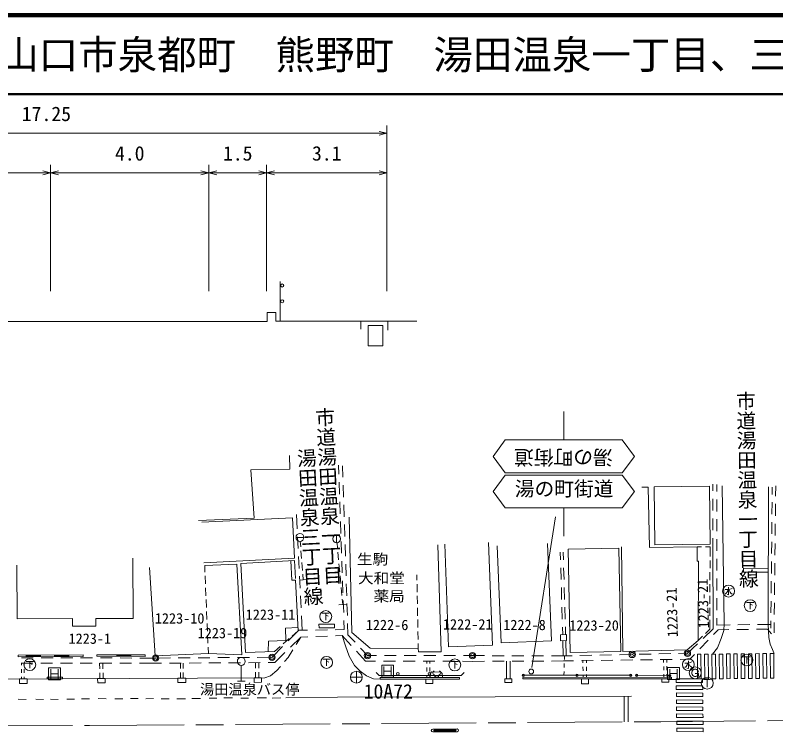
# Model space of a CAD drawing. Units: millimetres, scale not verified. Extents: x 40000 to 680000, y 20000 to 380000.
# Drawn here: x 394224 to 490553, y 289323 to 380000 of the extents above; entities that cross this region are included whole.
import ezdxf
from ezdxf.enums import TextEntityAlignment as Align

# ---------------------------------------------------------------- set-up
doc = ezdxf.new("R2010")
doc.units = ezdxf.units.MM
doc.header["$LTSCALE"] = 1000
doc.header["$PDMODE"] = 32
doc.header["$PDSIZE"] = 500
doc.linetypes.add('CHAIN', pattern=[18.5, 12, -1.5, 3.5, -1.5])
for name, color, linetype, lineweight in [('M-BGD', 7, 'Continuous', 13), ('M-BGD-EXST', 7, 'Continuous', 13), ('M-BMK', 2, 'CHAIN', 13), ('M-BMK-OTRS', 5, 'Continuous', 13), ('M-BMK-ROW', 30, 'Continuous', 13), ('M-BMK-SRVR', 3, 'Continuous', 13), ('M-STR-HTXT', 7, 'Continuous', 13), ('M-STR-STRC', 7, 'Continuous', 13), ('M-TTL', 2, 'Continuous', 140), ('M-TTL-LINE', 7, 'Continuous', 50)]:
    doc.layers.add(name, color=color, linetype=linetype, lineweight=lineweight)
doc.layers.add('M-BMK-HTXT', color=7, linetype='Continuous')
doc.layers.add('M-TTL-TXT', color=7, linetype='Continuous')
doc.styles.add('@ＭＳ ゴシック', font='')
doc.styles.add('ＭＳ ゴシック', font='')
doc.styles.get('@ＭＳ ゴシック').set_extended_font_data('@MS Gothic')
doc.styles.get('ＭＳ ゴシック').set_extended_font_data('MS Gothic')

msp = doc.modelspace()

# ---------------------------------------------------------------- linework, layer by layer
at = {"layer": 'M-BGD'}
for p, q in [((441300, 345084), (441300, 366055)), ((441300, 365055), (440300, 365305)), ((355052, 365055), (441300, 365055)), ((441300, 365055), (440300, 364805)), ((398712, 360055), (397712, 360305)), ((398712, 345084), (398712, 361055)), ((398712, 360055), (399712, 360305)), ((418748, 360055), (417748, 360305)), ((418748, 345084), (418748, 361055)), ((418748, 360055), (419748, 360305)), ((426067, 360055), (425067, 360305)), ((426067, 345084), (426067, 361055)), ((426067, 360055), (427067, 360305)), ((441300, 360055), (440300, 360305)), ((378548, 360055), (398712, 360055)), ((398712, 360055), (397712, 359805)), ((398712, 360055), (418748, 360055)), ((398712, 360055), (399712, 359805)), ((418748, 360055), (417748, 359805)), ((418748, 360055), (426067, 360055)), ((418748, 360055), (419748, 359805)), ((426067, 360055), (425067, 359805)), ((426067, 360055), (441300, 360055)), ((426067, 360055), (427067, 359805)), ((441300, 360055), (440300, 359805)), ((427783, 341296), (427783, 346296)), ((438016, 341296), (438016, 340280)), ((441422, 341296), (441422, 340145)), ((435214, 321909), (435173, 323078)), ((435684, 322973), (435730, 321530)), ((435301, 319411), (435249, 320910)), ((435762, 320530), (435810, 319031)), ((482576, 320637), (482576, 319822)), ((483075, 320599), (483076, 319717)), ((490090, 319364), (490099, 320281)), ((490540, 320439), (490525, 319151)), ((435389, 316913), (435336, 318412)), ((435842, 318031), (435890, 316532)), ((482576, 318822), (482576, 317322)), ((483077, 318717), (483078, 317217)), ((490065, 316864), (490080, 318364)), ((490514, 318151), (490496, 316652)), ((429928, 314997), (429834, 316837)), ((482576, 316322), (482576, 314822)), ((483079, 316217), (483080, 314717)), ((435476, 314414), (435423, 315913)), ((435921, 315533), (435969, 314033)), ((490041, 314364), (490055, 315864)), ((490485, 315652), (490468, 314152)), ((434935, 314237), (434935, 313237)), ((429787, 313922), (430787, 313922)), ((430057, 312500), (429980, 313998)), ((430326, 313423), (430381, 312737)), ((434981, 313239), (435044, 312562)), ((435563, 311916), (435511, 313415)), ((482576, 313822), (482576, 313007)), ((483081, 313717), (483082, 312217)), ((490016, 311864), (490031, 313364)), ((490457, 313152), (490440, 311652)), ((430420, 312238), (430498, 311241)), ((436001, 313034), (436049, 311535)), ((449105, 300087), (448630, 313054)), ((455761, 300562), (455259, 312869)), ((471180, 299493), (471032, 312742)), ((474546, 312655), (480590, 312717)), ((481163, 312719), (480590, 312717)), ((482236, 312721), (481663, 312720)), ((482230, 311509), (482236, 312721)), ((482576, 313007), (482611, 302330)), ((430186, 310004), (430108, 311502)), ((435090, 312064), (435182, 311068)), ((463292, 311074), (463265, 312043)), ((463659, 311081), (463631, 312053)), ((483083, 311217), (483085, 309717)), ((394438, 310410), (394463, 303616)), ((418226, 310375), (418260, 309540)), ((429585, 310981), (422796, 310628)), ((429114, 310957), (429242, 308497)), ((429585, 310981), (429703, 308712)), ((430538, 310743), (430616, 309746)), ((435228, 310571), (435321, 309575)), ((435650, 309417), (435598, 310916)), ((436081, 310535), (436129, 309036)), ((482222, 310009), (482227, 311009)), ((489991, 309364), (490006, 310864)), ((490428, 310652), (490411, 309152)), ((430656, 309247), (430710, 308561)), ((463363, 308575), (463321, 310074)), ((463730, 308582), (463687, 310082)), ((482215, 308509), (482220, 309509)), ((418281, 309040), (418322, 308041)), ((429713, 308522), (429242, 308497)), ((430047, 302089), (429713, 308522)), ((431208, 308600), (430211, 308521)), ((430314, 307507), (430237, 309005)), ((435367, 309077), (435459, 308081)), ((435738, 306919), (435685, 308418)), ((445100, 309163), (445111, 308510)), ((483085, 308717), (483087, 307217)), ((489966, 306864), (489981, 308364)), ((418342, 307542), (418383, 306543)), ((435505, 307583), (435597, 306588)), ((436161, 308037), (436209, 306537)), ((445120, 308010), (445137, 307010)), ((463434, 306076), (463392, 307575)), ((463801, 306083), (463758, 307583)), ((482207, 307009), (482212, 308009)), ((490400, 308152), (490383, 306652)), ((430443, 305010), (430366, 306508)), ((445146, 306510), (445163, 305511)), ((482199, 305509), (482205, 306509)), ((418404, 306043), (418445, 305044)), ((436204, 305459), (435208, 305367)), ((435643, 306090), (435706, 305413)), ((435825, 304420), (435772, 305919)), ((436241, 305538), (436289, 304039)), ((483088, 306217), (483089, 304717)), ((489941, 304364), (489956, 305864)), ((490371, 305652), (490354, 304152)), ((418465, 304544), (418506, 303545)), ((445172, 305011), (445189, 304011)), ((463505, 303577), (463463, 305076)), ((463872, 303584), (463829, 305084)), ((482192, 304009), (482197, 305009)), ((394463, 303616), (401481, 303641)), ((430589, 302171), (430494, 304011)), ((445198, 303511), (445215, 302511)), ((482183, 302298), (482189, 303509)), ((483090, 303717), (483091, 302834)), ((418527, 303045), (418568, 302046)), ((435901, 302252), (435860, 303421)), ((436321, 303039), (436367, 301596)), ((463561, 301608), (463533, 302577)), ((463928, 301613), (463900, 302585)), ((483091, 302834), (484756, 302854)), ((485756, 302866), (487256, 302884)), ((488256, 302896), (489922, 302916)), ((489922, 302447), (489931, 303364)), ((490343, 303152), (490328, 301864)), ((418588, 301547), (418629, 300548)), ((428791, 300812), (430126, 302164)), ((429302, 301436), (430047, 302089)), ((430126, 302164), (431263, 302181)), ((432263, 302196), (433763, 302219)), ((434763, 302235), (435901, 302252)), ((436367, 301596), (437261, 300643)), ((445224, 302011), (445241, 301011)), ((481351, 301135), (482611, 302330)), ((481632, 301765), (482183, 302298)), ((483248, 302230), (482674, 301631)), ((484616, 302248), (483248, 302230)), ((487116, 302282), (485616, 302262)), ((489484, 302315), (488116, 302296)), ((490028, 301720), (489484, 302315)), ((428173, 300448), (428926, 301107)), ((430410, 301306), (429110, 300043)), ((429814, 300360), (430410, 301306)), ((431282, 301338), (430410, 301306)), ((433780, 301430), (432281, 301375)), ((435651, 301498), (434779, 301466)), ((436793, 300248), (435651, 301498)), ((435651, 301498), (436036, 300217)), ((463637, 298930), (463583, 300848)), ((464004, 298941), (463949, 300852)), ((480722, 300885), (481273, 301418)), ((481982, 300909), (480943, 299827)), ((418650, 300048), (418684, 299213)), ((426754, 298748), (428088, 300100)), ((427052, 299465), (427797, 300118)), ((428792, 298738), (429388, 299683)), ((436036, 300217), (436509, 298881)), ((437945, 299913), (438840, 298960)), ((445250, 300511), (445261, 299858)), ((479365, 299252), (480625, 300447)), ((402820, 299050), (394615, 299026)), ((394616, 298826), (394615, 299026)), ((402820, 298850), (394616, 298826)), ((395011, 298678), (396511, 298676)), ((395620, 299029), (395620, 298829)), ((397420, 298994), (395620, 298989)), ((397420, 298954), (395620, 298949)), ((397420, 298914), (395620, 298909)), ((397420, 298874), (395620, 298869)), ((397420, 298834), (397420, 299034)), ((397511, 298675), (399011, 298672)), ((399220, 299040), (399220, 298840)), ((401020, 299005), (399220, 299000)), ((401020, 298965), (399220, 298960)), ((401020, 298925), (399220, 298920)), ((401020, 298885), (399220, 298880)), ((400011, 298671), (401511, 298669)), ((401020, 298845), (401020, 299045)), ((402511, 298667), (404011, 298665)), ((402820, 298850), (402820, 299050)), ((404571, 298875), (404572, 299075)), ((410687, 298860), (404571, 298875)), ((410687, 299060), (404572, 299075)), ((405011, 298664), (406511, 298661)), ((407087, 299068), (407087, 298868)), ((408887, 299024), (407087, 299028)), ((408887, 298984), (407087, 298988)), ((408887, 298944), (407087, 298948)), ((408887, 298904), (407087, 298908)), ((407511, 298660), (409011, 298658)), ((408887, 298864), (408887, 299064)), ((410011, 298656), (412004, 298653)), ((410687, 298860), (410687, 299060)), ((412004, 298653), (413879, 298665)), ((414879, 298672), (416379, 298681)), ((417379, 298688), (418879, 298697)), ((419879, 298704), (421379, 298714)), ((422379, 298720), (423879, 298730)), ((424879, 298736), (426754, 298748)), ((428393, 299346), (427094, 298082)), ((428341, 298207), (428792, 298738)), ((436509, 298881), (437177, 297711)), ((438609, 298259), (437468, 299509)), ((438840, 298960), (439991, 298960)), ((440991, 298960), (442491, 298960)), ((443491, 298960), (444991, 298960)), ((445991, 298960), (447491, 298960)), ((448491, 298960), (449991, 298960)), ((450991, 298960), (452143, 298960)), ((452143, 298960), (453640, 298956)), ((454640, 298954), (456140, 298950)), ((457140, 298947), (458640, 298943)), ((459640, 298941), (461140, 298937)), ((462140, 298934), (463637, 298930)), ((463637, 298930), (464753, 298953)), ((463792, 298934), (463778, 298452)), ((465752, 298974), (467252, 299004)), ((468252, 299025), (469752, 299056)), ((470751, 299076), (472251, 299107)), ((473251, 299127), (474750, 299158)), ((475750, 299178), (477250, 299209)), ((478250, 299230), (479365, 299252)), ((480251, 299105), (479677, 298507)), ((396461, 298017), (394961, 298018)), ((395028, 297765), (395027, 298018)), ((395372, 297765), (395372, 298018)), ((398961, 298014), (397461, 298016)), ((401461, 298012), (399961, 298014)), ((403961, 298010), (402461, 298011)), ((404935, 297277), (404919, 298000)), ((406461, 298008), (404961, 298009)), ((405338, 297285), (405323, 298009)), ((408961, 298006), (407461, 298007)), ((411918, 298003), (409961, 298005)), ((412756, 298007), (411918, 298003)), ((415256, 298020), (413756, 298013)), ((415161, 297317), (415159, 298021)), ((415503, 297318), (415501, 298022)), ((417756, 298033), (416256, 298026)), ((420256, 298046), (418756, 298039)), ((422756, 298060), (421256, 298052)), ((422859, 297722), (422859, 295722)), ((425256, 298073), (423756, 298065)), ((424670, 297365), (424671, 298070)), ((425078, 297365), (425079, 298069)), ((427094, 298082), (426256, 298078)), ((437177, 297711), (437901, 297002)), ((439876, 298257), (438609, 298259)), ((440640, 296251), (440640, 297751)), ((440640, 297751), (442140, 297751)), ((442376, 298253), (440876, 298255)), ((442140, 297751), (442140, 296251)), ((444876, 298249), (443376, 298251)), ((447376, 298244), (445876, 298247)), ((446353, 297964), (446351, 298246)), ((446723, 297966), (446722, 298248)), ((449876, 298240), (448376, 298243)), ((452143, 298237), (450876, 298239)), ((453663, 298243), (452143, 298237)), ((456163, 298253), (454663, 298247)), ((456429, 296036), (456429, 298254)), ((456921, 296036), (456921, 298254)), ((458663, 298263), (457163, 298257)), ((461163, 298274), (459663, 298268)), ((463683, 298284), (462163, 298278)), ((464931, 298301), (463683, 298284)), ((463764, 297952), (463749, 297453)), ((467430, 298336), (465931, 298315)), ((466130, 298048), (466127, 298374)), ((466576, 298051), (466573, 298378)), ((469930, 298371), (468430, 298350)), ((472430, 298406), (470930, 298385)), ((474930, 298441), (473430, 298420)), ((477430, 298475), (475930, 298455)), ((476351, 298099), (476343, 298470)), ((476741, 298107), (476733, 298478)), ((479677, 298507), (478429, 298489)), ((395028, 296765), (395028, 297265)), ((395372, 296765), (395372, 297265)), ((398457, 295913), (398457, 297413)), ((398457, 297413), (399957, 297413)), ((398738, 297225), (398738, 296100)), ((399675, 297225), (399675, 296100)), ((399957, 297413), (399957, 295913)), ((404961, 296053), (404946, 296777)), ((405365, 296062), (405349, 296785)), ((415165, 296113), (415163, 296817)), ((415507, 296114), (415505, 296818)), ((424668, 296161), (424669, 296865)), ((425076, 296161), (425077, 296865)), ((426537, 296399), (427372, 297068)), ((427372, 297068), (427823, 297598)), ((437901, 297002), (438736, 296417)), ((440333, 296464), (439959, 296840)), ((440922, 297563), (440922, 296438)), ((440922, 297001), (441859, 297001)), ((441859, 297563), (441859, 296438)), ((446359, 296964), (446356, 297464)), ((446729, 296966), (446726, 297466)), ((451069, 296806), (450693, 296433)), ((463735, 296953), (463721, 296471)), ((466139, 297048), (466134, 297548)), ((466585, 297051), (466581, 297551)), ((476372, 297099), (476361, 297599)), ((476762, 297107), (476752, 297607)), ((476852, 295938), (476852, 297438)), ((476852, 297438), (478352, 297438)), ((477133, 297250), (477133, 296125)), ((478070, 297250), (478070, 296125)), ((478352, 297438), (478352, 295938)), ((398275, 296026), (392024, 296000)), ((395028, 296013), (395028, 296265)), ((395372, 296013), (395372, 296265)), ((399957, 295913), (398457, 295913)), ((398738, 296663), (399675, 296663)), ((400224, 296035), (425846, 296167)), ((425846, 296167), (426537, 296399)), ((438736, 296417), (439585, 296041)), ((439585, 296041), (440442, 295982)), ((450693, 296433), (440333, 296464)), ((442140, 296251), (440640, 296251)), ((446364, 296181), (446362, 296464)), ((446734, 296184), (446732, 296466)), ((458730, 296472), (465226, 296471)), ((465526, 296471), (472022, 296470)), ((466146, 296221), (466143, 296548)), ((466592, 296225), (466590, 296552)), ((473080, 296469), (476966, 296430)), ((476390, 296229), (476382, 296599)), ((476780, 296237), (476772, 296608)), ((478352, 295938), (476852, 295938)), ((477133, 296688), (478070, 296688)), ((422359, 295722), (423359, 295722))]:
    msp.add_line(p, q, dxfattribs=at)
for points in [[(349161, 341302), (369972, 341302), (369972, 342452), (371093, 342452), (371093, 341226), (426121, 341226), (426121, 342372), (427247, 342372), (427247, 341296), (445099, 341296)], [(417445, 316047), (424476, 316364), (424080, 322474), (428986, 322544), (428950, 324266)], [(474546, 312655), (474399, 320275), (473585, 320275)], [(482539, 299152), (483172, 299944), (483635, 301140), (483955, 302129), (483998, 302975), (483757, 320462)], [(489622, 320312), (489578, 302890), (489680, 301237), (489851, 300398), (490136, 299722), (490321, 299330), (490367, 299218)], [(418105, 310714), (429598, 311291), (429341, 316409), (417848, 315832)], [(436537, 316487), (436864, 301899), (439190, 299888), (445261, 299858), (445285, 299436), (448172, 299447), (447732, 312984)], [(454187, 313258), (454662, 300291), (449105, 300087)], [(461647, 313130), (462149, 300823), (455761, 300562)], [(480775, 310893), (480595, 310900), (480590, 312717)], [(404439, 303652), (409147, 303669), (409119, 311306)], [(411230, 310092), (411929, 298945), (418684, 299213), (422910, 299072), (422276, 310534), (418226, 310375)], [(422796, 310628), (423383, 299354), (427052, 299465)], [(480775, 310893), (480722, 300885), (479335, 299695), (471180, 299493)], [(489596, 309995), (486476, 310028), (486472, 309535), (489595, 309511)], [(401481, 303641), (401484, 302678), (404442, 302689), (404439, 303652)], [(426278, 299442), (426301, 300782), (428488, 300879), (428470, 302414), (430025, 302525)], [(446795, 296181), (446788, 296749), (446974, 296892), (448137, 296879), (448304, 296712), (448329, 296181)]]:
    msp.add_lwpolyline(points, dxfattribs=at)
for points in [[(438916, 340736), (440775, 340736), (440775, 338181), (438916, 338181)], [(475242, 312966), (482250, 313072), (482139, 320422), (475131, 320316)], [(470942, 299462), (470695, 312548), (464258, 312427), (464504, 299341)], [(432693, 302930), (434681, 302930), (434671, 302485), (432702, 302480)], [(463289, 301605), (464050, 301614), (464059, 300853), (463298, 300844)], [(394786, 296012), (395736, 296016), (395738, 295447), (394788, 295443)], [(398275, 296026), (400224, 296035), (400223, 296239), (398274, 296230)], [(405630, 296063), (404667, 296058), (404670, 295500), (405633, 295505)], [(414834, 296111), (415820, 296116), (415823, 295558), (414837, 295553)], [(424503, 296161), (425431, 296165), (425434, 295582), (424506, 295578)], [(440442, 295982), (450505, 295982), (450505, 296181), (440442, 296181)], [(446244, 295982), (447110, 295982), (447110, 295444), (446244, 295444)], [(456252, 296036), (457143, 296036), (457143, 295572), (456252, 295572)], [(458509, 296008), (477341, 296036), (477341, 296238), (458509, 296210)], [(465925, 296019), (466840, 296020), (466841, 295395), (465926, 295393)], [(476119, 296034), (477023, 296035), (477023, 295594), (476120, 295592)]]:
    msp.add_lwpolyline(points, close=True, dxfattribs=at)
for centre, radius in [((428033, 345796), 200), ((428033, 343796), 200), ((430287, 313922), 500), ((434935, 313737), 500), ((422859, 298222), 500), ((442693, 296657), 175), ((446693, 296645), 175), ((458580, 296472), 150), ((458580, 296472), 120), ((458580, 296472), 100), ((465376, 296471), 150), ((465376, 296471), 120), ((465376, 296471), 100), ((472172, 296470), 150), ((472172, 296470), 120), ((472172, 296470), 100), ((472930, 296470), 150), ((472930, 296470), 120), ((472930, 296470), 100), ((477116, 296429), 150), ((477116, 296429), 120), ((477116, 296429), 100)]:
    msp.add_circle(centre, radius, dxfattribs=at)
for centre, radius, start, end in [((447383, 296788), 268, 116.08703, 255.33416), ((447847, 296788), 268, 284.66584, 63.91297), ((447615, 296529), 300, 180, 0)]:
    msp.add_arc(centre, radius, start, end, dxfattribs=at)
at = {"layer": 'M-BGD-EXST'}
for p, q in [((484122, 307312), (484497, 307312)), ((484497, 307312), (484422, 307087)), ((484572, 307612), (484572, 306637)), ((485022, 307462), (484610, 307312)), ((484610, 307312), (484760, 306974)), ((484310, 306899), (484122, 306749)), ((484422, 307087), (484310, 306899)), ((484572, 306637), (484385, 306674)), ((484760, 306974), (484872, 306862)), ((484872, 306862), (485022, 306749)), ((486857, 305699), (487757, 305699)), ((487307, 305699), (487307, 304837)), ((487307, 305474), (487607, 305324)), ((433107, 304314), (434007, 304314)), ((433557, 304314), (433557, 303451)), ((433557, 304089), (433857, 303939)), ((486442, 298817), (487342, 298817)), ((486892, 298817), (486892, 297954)), ((395622, 298220), (396522, 298220)), ((396072, 298220), (396072, 297358)), ((396072, 297995), (396372, 297845)), ((433211, 298510), (434111, 298510)), ((433661, 298510), (433661, 297647)), ((433661, 298285), (433961, 298135)), ((449454, 298196), (450354, 298196)), ((449904, 298196), (449904, 297334)), ((449904, 297971), (450204, 297821)), ((479031, 298016), (479406, 298016)), ((479331, 297791), (479218, 297604)), ((479406, 298016), (479331, 297791)), ((479481, 298316), (479481, 297341)), ((479931, 298166), (479518, 298016)), ((479518, 298016), (479668, 297679)), ((479668, 297679), (479781, 297566)), ((486892, 298592), (487192, 298442)), ((479218, 297604), (479031, 297454)), ((479481, 297341), (479293, 297379)), ((479781, 297566), (479931, 297454)), ((479976, 297010), (479938, 296860)), ((479938, 296860), (479938, 296710)), ((479938, 296710), (479976, 296560)), ((480051, 297123), (479976, 297010)), ((480163, 297198), (480051, 297123)), ((480276, 297235), (480163, 297198)), ((480426, 297235), (480276, 297235)), ((480351, 296710), (480763, 296710)), ((480538, 297198), (480426, 297235)), ((480651, 297123), (480538, 297198)), ((480726, 297010), (480651, 297123)), ((480763, 296860), (480726, 297010)), ((480726, 296560), (480763, 296710)), ((480763, 296710), (480763, 296335)), ((479976, 296560), (480051, 296448)), ((480051, 296448), (480163, 296373)), ((480163, 296373), (480276, 296335)), ((480276, 296335), (480426, 296335)), ((480426, 296335), (480538, 296373)), ((480538, 296373), (480651, 296448)), ((480651, 296448), (480726, 296560)), ((481455, 295927), (482280, 295927)), ((481868, 295927), (481868, 294989))]:
    msp.add_line(p, q, dxfattribs=at)
for centre in [(484572, 307124), (487307, 305287), (433557, 303901), (433661, 298097), (486892, 298404), (396072, 297808), (449904, 297784), (479481, 297829), (480351, 296785), (481868, 295477)]:
    msp.add_circle(centre, 750, dxfattribs=at)
at = {"layer": 'M-BMK'}
msp.add_lwpolyline([(259111, 289465), (309142, 289944), (352487, 289902), (403619, 290105), (475997, 290593), (543892, 291212), (568269, 291356)], dxfattribs=at)
at = {"layer": 'M-BMK-OTRS'}
for p, q in [((394617, 293434), (395610, 293423)), ((396820, 293429), (397812, 293413)), ((398693, 293429), (399654, 293413)), ((400760, 293450), (401742, 293429)), ((402618, 293479), (403614, 293479)), ((404738, 293514), (405747, 293509)), ((406843, 293494), (407853, 293487)), ((408807, 293523), (409810, 293516)), ((410750, 293509), (411725, 293523)), ((412721, 293494), (413706, 293502)), ((414703, 293509), (415799, 293502)), ((416603, 293537), (417684, 293544)), ((418805, 293594), (419780, 293580)), ((420662, 293601), (421730, 293608)), ((422780, 293587), (423754, 293594)), ((424886, 293608), (426067, 293608)), ((426757, 293594), (427857, 293608))]:
    msp.add_line(p, q, dxfattribs=at)
msp.add_lwpolyline([(428497, 293601), (435051, 293699), (454992, 293758), (472264, 293819)], dxfattribs=at)
at = {"layer": 'M-BMK-ROW'}
for centre in [(479365, 299252), (412004, 298653), (426754, 298748), (438840, 298960), (452143, 298960), (472370, 299109)]:
    msp.add_circle(centre, 400, dxfattribs=at)
for p in [(412004, 298653), (426754, 298748), (438840, 298960), (452143, 298960), (472370, 299109), (479365, 299252)]:
    msp.add_point(p, dxfattribs=at)
at = {"layer": 'M-BMK-SRVR'}
for p, q in [((437433, 295484), (437433, 296984)), ((436683, 296234), (438183, 296234))]:
    msp.add_line(p, q, dxfattribs=at)
msp.add_circle((437433, 296234), 750, dxfattribs=at)
at = {"layer": 'M-STR-HTXT'}
msp.add_line((459662, 297449), (462663, 316532), dxfattribs=at)
at = {"layer": 'M-STR-STRC'}
for p, q in [((463697, 326247), (463697, 329835)), ((454755, 324176), (456292, 326247)), ((471102, 326247), (456292, 326247)), ((454755, 324176), (456292, 322106)), ((471102, 322106), (456292, 322106)), ((456292, 321802), (471102, 321802)), ((472640, 319731), (471102, 321802)), ((472640, 319731), (471102, 317661)), ((456292, 317661), (471102, 317661)), ((463697, 317661), (463697, 314073)), ((471363, 290562), (471363, 293815)), ((471869, 293817), (471876, 290565)), ((447097, 289669), (450206, 289682)), ((447099, 289323), (450208, 289336)), ((447305, 289566), (450000, 289577)), ((447305, 289428), (450000, 289439))]:
    msp.add_line(p, q, dxfattribs=at)
for points in [[(471102, 322106), (472640, 324176), (471102, 326247)], [(456292, 321802), (454755, 319731), (456292, 317661)]]:
    msp.add_lwpolyline(points, dxfattribs=at)
for points in [[(480621, 299134), (480653, 296007), (481103, 296011), (481071, 299138)], [(481544, 299143), (481575, 296016), (482025, 296020), (481993, 299147)], [(482466, 299151), (482497, 296025), (482947, 296029), (482916, 299156)], [(483388, 299160), (483420, 296033), (483869, 296038), (483838, 299165)], [(484310, 299169), (484342, 296042), (484792, 296047), (484760, 299173)], [(485232, 299178), (485264, 296051), (485714, 296055), (485682, 299182)], [(486154, 299187), (486186, 296060), (486636, 296064), (486604, 299191)], [(487076, 299196), (487108, 296069), (487558, 296073), (487526, 299200)], [(487998, 299204), (488030, 296077), (488480, 296082), (488448, 299209)], [(488920, 299213), (488952, 296086), (489402, 296091), (489370, 299217)], [(489842, 299222), (489874, 296095), (490324, 296099), (490292, 299226)], [(477936, 296016), (481277, 296005), (481282, 295555), (477941, 295566)], [(477946, 295127), (481287, 295116), (481293, 294666), (477952, 294677)], [(477957, 294238), (481298, 294228), (481304, 293778), (477963, 293788)], [(477968, 293350), (481309, 293339), (481315, 292889), (477974, 292900)], [(477979, 292461), (481320, 292451), (481326, 292001), (477985, 292011)], [(477990, 291573), (481331, 291562), (481337, 291112), (477996, 291123)], [(478001, 290684), (481342, 290673), (481347, 290223), (478006, 290234)], [(478012, 289795), (481353, 289785), (481358, 289335), (478017, 289345)]]:
    msp.add_lwpolyline(points, close=True, dxfattribs=at)
msp.add_circle((459579, 296944), 305, dxfattribs=at)
for centre, radius, start, end in [((447098, 289496), 173, 90.2376, 270.2376), ((447305, 289497), 69.1, 90.2376, 270.2376), ((450000, 289508), 69.1, 270.2376, 90.2376), ((450207, 289509), 173, 270.2376, 90.2376)]:
    msp.add_arc(centre, radius, start, end, dxfattribs=at)
at = {"layer": 'M-TTL'}
msp.add_line((680000, 380000), (40000, 380000), dxfattribs=at)
at = {"layer": 'M-TTL-LINE'}
msp.add_line((40000, 370000), (680000, 370000), dxfattribs=at)

# ---------------------------------------------------------------- texts
at = {"layer": 'M-BGD', "style": 'ＭＳ ゴシック'}
for s, p in [('17.25', (398176, 366055)), ('4.0', (408730, 361055)), ('1.5', (422408, 361055)), ('3.1', (433683, 361055))]:
    msp.add_text(s, height=1833, dxfattribs=at).set_placement(p, align=Align.BOTTOM_CENTER)
at = {"layer": 'M-BGD', "style": '@ＭＳ ゴシック'}
for s, rotation, p in [('市道湯田温泉一丁目線', 270.924, (485258, 332439)), ('市道湯田温泉一丁目', 272.743, (431927, 330301)), ('湯田温泉三丁目線', 272.743, (429611, 325145))]:
    msp.add_text(s, height=1833, rotation=rotation, dxfattribs=at).set_placement(p, align=Align.BOTTOM_LEFT)
at = {"layer": 'M-BGD', "style": 'ＭＳ ゴシック', "width": 1.1}
for s, p in [('生駒', (437505, 310106)), ('大和堂', (437634, 307705)), ('薬局', (439607, 305427))]:
    msp.add_text(s, height=1320, dxfattribs=at).set_placement(p, align=Align.BOTTOM_LEFT)
at = {"layer": 'M-BGD', "style": 'ＭＳ ゴシック'}
msp.add_text('湯田温泉バス停', height=1320, dxfattribs=at).set_placement((423931, 294691), align=Align.MIDDLE_CENTER)
at = {"layer": 'M-BMK-HTXT', "style": 'ＭＳ ゴシック'}
for p in [(482402, 305580), (478468, 304461)]:
    msp.add_text('1223-21', height=1320, rotation=91.585, dxfattribs=at).set_placement(p, align=Align.BOTTOM_CENTER)
for s, p in [('1223-11', (426559, 303096)), ('1223-10', (415048, 302619)), ('1222-6', (441322, 301791)), ('1222-21', (451537, 301869)), ('1222-8', (458731, 301791)), ('1223-20', (467537, 301728)), ('1223-1', (403671, 300059)), ('1223-19', (420473, 300764))]:
    msp.add_text(s, height=1320, dxfattribs=at).set_placement(p, align=Align.BOTTOM_CENTER)
at = {"layer": 'M-BMK-SRVR', "style": 'ＭＳ ゴシック'}
msp.add_text('10A72', height=1833, dxfattribs=at).set_placement((438354, 292967), align=Align.BOTTOM_LEFT)
at = {"layer": 'M-STR-STRC', "style": 'ＭＳ ゴシック'}
msp.add_text('湯の町街道', height=1833, rotation=180, dxfattribs=at).set_placement((463649, 324042), align=Align.MIDDLE_CENTER)
msp.add_text('湯の町街道', height=1833, dxfattribs=at).set_placement((463746, 318615), align=Align.BOTTOM_CENTER)
at = {"layer": 'M-TTL-TXT', "style": 'ＭＳ ゴシック'}
msp.add_text('山口市泉都町\u3000熊野町\u3000湯田温泉一丁目、三丁目', height=3666, dxfattribs=at).set_placement((392196, 375000), align=Align.MIDDLE_LEFT)

doc.saveas('drawing.dxf')
